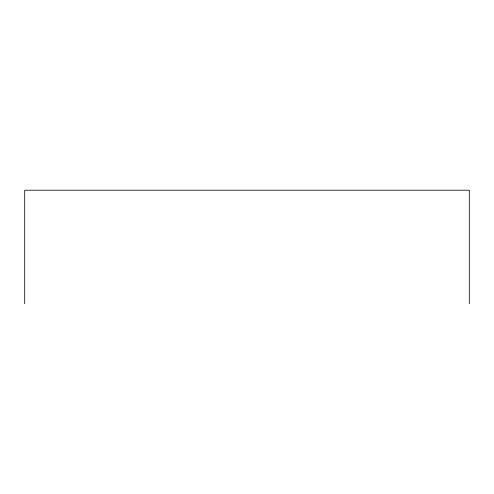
<?xml version="1.0" encoding="UTF-8"?>
<svg xmlns="http://www.w3.org/2000/svg" width="494" height="494" viewBox="0 0 494 494"><rect width="100%" height="100%" fill="white"/><g stroke="black" fill="none" stroke-linecap="round" stroke-linejoin="round"><path stroke-width="0.74" d="M469.3 303.798L469.3 190.202L24.7 190.202L24.7 303.798"/></g></svg>
